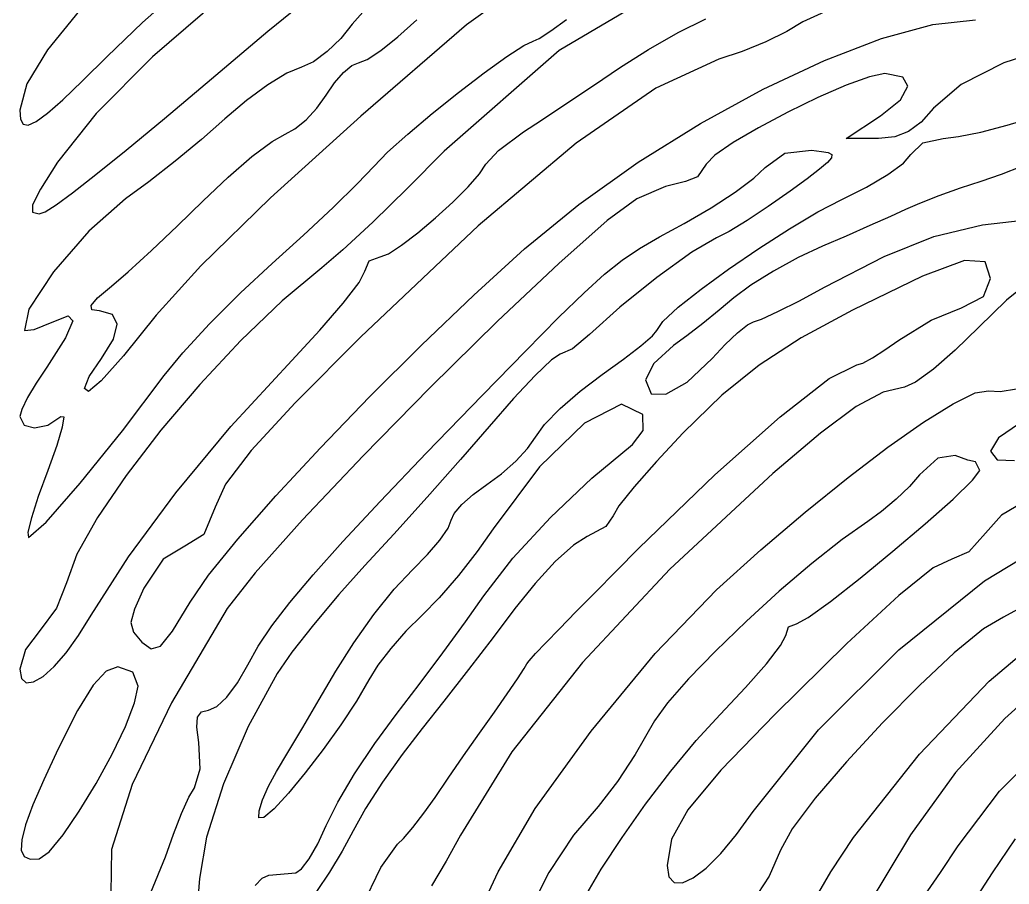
# Model space of a CAD drawing. Extents: x 0 to 100, y 0 to 136.
# Drawn here: x 0 to 44.1, y 33.1 to 71.63 of the extents above; entities that cross this region are included whole.
import ezdxf

# ---------------------------------------------------------------- set-up
doc = ezdxf.new("R2010")
doc.units = 0
doc.layers.get('0').update_dxf_attribs({"linetype": 'CONTINUOUS'})

msp = doc.modelspace()

# ---------------------------------------------------------------- linework, layer by layer
at = {"color": 0}
for p, q in [((24.4533, 74.6608), (19.9044, 71.41)), ((5.46255, 71.5038), (7.44142, 73.2578)), ((29.3274, 73.3806), (24.0316, 70.262)), ((8.88972, 72.5495), (5.91591, 69.9728)), ((11.0574, 71.1165), (12.8447, 72.5854)), ((15.9508, 72.7315), (14.807, 71.4417)), ((36.6723, 72.347), (34.9043, 71.5338)), ((2.65548, 72.0453), (1.23059, 70.2853)), ((3.88881, 70.0003), (5.46255, 71.5038)), ((14.807, 71.4417), (14.3068, 70.7983)), ((16.8451, 70.8713), (17.6926, 71.6347)), ((23.6664, 71.1331), (24.3678, 71.6442)), ((29.344, 71.0586), (30.5704, 71.6732)), ((34.9043, 71.5338), (34.1891, 71.1041)), ((40.6908, 71.4167), (42.5965, 71.6347)), ((8.53832, 68.9928), (11.0574, 71.1165)), ((19.9044, 71.41), (15.1984, 67.3393)), ((23.1524, 70.7954), (23.6664, 71.1331)), ((28.0252, 70.3104), (29.344, 71.0586)), ((34.1891, 71.1041), (33.2507, 70.6508)), ((38.4115, 70.794), (40.6908, 71.4167)), ((14.3068, 70.7983), (13.706, 70.2137)), ((16.0845, 70.262), (16.8451, 70.8713)), ((22.4662, 70.4892), (22.8851, 70.6727)), ((22.8851, 70.6727), (23.1524, 70.7954)), ((33.2507, 70.6508), (32.2006, 70.2236)), ((35.8592, 69.8168), (38.4115, 70.794)), ((1.23059, 70.2853), (0.31971, 68.7779)), ((13.706, 70.2137), (13.09, 69.7632)), ((15.4781, 69.8581), (16.0845, 70.262)), ((24.0316, 70.262), (18.9136, 65.7698)), ((21.7013, 69.9918), (22.4662, 70.4892)), ((26.7794, 69.5191), (28.0252, 70.3104)), ((32.2006, 70.2236), (31.1533, 69.8719)), ((46.0181, 70.4219), (43.852, 69.7054)), ((2.79466, 68.906), (3.88881, 70.0003)), ((5.91591, 69.9728), (3.40927, 67.455)), ((13.09, 69.7632), (12.5484, 69.5191)), ((14.8057, 69.5949), (15.0964, 69.7121)), ((15.0964, 69.7121), (15.4781, 69.8581)), ((20.6954, 69.2644), (21.7013, 69.9918)), ((31.1533, 69.8719), (28.3463, 68.5835)), ((33.1336, 68.5394), (35.8592, 69.8168)), ((43.852, 69.7054), (41.9573, 68.7433)), ((11.9035, 69.252), (11.0546, 68.7338)), ((12.5484, 69.5191), (11.9035, 69.252)), ((14.0298, 68.8192), (14.4322, 69.2796)), ((14.4322, 69.2796), (14.8057, 69.5949)), ((19.5544, 68.3891), (20.6954, 69.2644)), ((25.5668, 68.7021), (26.7794, 69.5191)), ((1.91961, 68.0667), (2.79466, 68.906)), ((6.44232, 67.2373), (8.53832, 68.9928)), ((13.6536, 68.2696), (14.0298, 68.8192)), ((37.8686, 69.0908), (36.8307, 68.713)), ((38.5576, 69.2312), (37.8686, 69.0908)), ((39.3485, 69.0795), (38.5576, 69.2312)), ((39.576, 68.6675), (39.3485, 69.0795)), ((0.31971, 68.7779), (0, 67.5954)), ((11.0546, 68.7338), (10.0996, 68.0311)), ((18.3858, 67.4522), (19.5544, 68.3891)), ((24.3403, 67.8822), (25.5668, 68.7021)), ((28.3463, 68.5835), (24.7936, 66.124)), ((30.3348, 67.0098), (33.1336, 68.5394)), ((36.8307, 68.713), (35.5727, 68.1634)), ((39.2465, 68.0667), (39.576, 68.6675)), ((41.9573, 68.7433), (40.7211, 67.6921)), ((1.24023, 67.4673), (1.91961, 68.0667)), ((10.0996, 68.0311), (9.135, 67.2112)), ((13.2443, 67.6973), (13.6536, 68.2696)), ((35.5727, 68.1634), (34.2277, 67.51)), ((38.366, 67.3488), (39.2465, 68.0667)), ((0, 67.5954), (0.03445, 67.1999)), ((12.7593, 67.1738), (13.2443, 67.6973)), ((23.2517, 67.1601), (24.3403, 67.8822)), ((34.2277, 67.51), (32.9255, 66.8196)), ((40.7211, 67.6921), (40.174, 67.0662)), ((0.03445, 67.1999), (0.15296, 66.9742)), ((0.37896, 66.9339), (0.73449, 67.0941)), ((0.73449, 67.0941), (1.24023, 67.4673)), ((3.40927, 67.455), (1.6881, 65.2886)), ((4.73632, 65.8262), (6.44232, 67.2373)), ((9.135, 67.2112), (8.09184, 66.2961)), ((15.1984, 67.3393), (11.18, 63.6887)), ((12.2632, 66.7674), (12.7593, 67.1738)), ((17.2957, 66.5357), (18.3858, 67.4522)), ((22.4524, 66.6351), (23.2517, 67.1601)), ((36.8268, 66.3455), (38.366, 67.3488)), ((40.174, 67.0662), (39.6131, 66.6489)), ((44.002, 66.9315), (45.2409, 67.3075)), ((0.15296, 66.9742), (0.37896, 66.9339)), ((11.8263, 66.5385), (12.2632, 66.7674)), ((21.3279, 65.8096), (22.4524, 66.6351)), ((27.5635, 65.2791), (30.3348, 67.0098)), ((32.9255, 66.8196), (31.7982, 66.1596)), ((39.6131, 66.6489), (38.9943, 66.4175)), ((41.8331, 66.4214), (42.8255, 66.6267)), ((42.8255, 66.6267), (44.002, 66.9315)), ((8.09184, 66.2961), (6.92326, 65.3302)), ((10.3477, 65.5313), (11.2407, 66.2107)), ((11.2407, 66.2107), (11.8263, 66.5385)), ((16.389, 65.7229), (17.2957, 66.5357)), ((31.7982, 66.1596), (30.9783, 65.5948)), ((38.2693, 66.3455), (36.8268, 66.3455)), ((38.9943, 66.4175), (38.2693, 66.3455)), ((40.2428, 66.143), (41.1536, 66.3455)), ((41.1536, 66.3455), (41.8331, 66.4214)), ((3.38446, 64.7305), (4.73632, 65.8262)), ((15.7744, 65.0956), (16.389, 65.7229)), ((18.9136, 65.7698), (17.2861, 64.1244)), ((24.7936, 66.124), (20.4294, 62.4445)), ((20.7712, 65.1923), (21.3279, 65.8096)), ((34.1037, 65.6883), (35.2887, 65.8178)), ((35.2887, 65.8178), (35.7283, 65.7669)), ((35.7283, 65.7669), (36.0303, 65.7091)), ((36.0303, 65.7091), (36.1844, 65.6209)), ((39.7108, 65.6248), (40.2428, 66.143)), ((1.6881, 65.2886), (0.92329, 64.0775)), ((6.92326, 65.3302), (5.75331, 64.4137)), ((9.27971, 64.6105), (10.3477, 65.5313)), ((24.9177, 63.3995), (27.5635, 65.2791)), ((30.9783, 65.5948), (30.5966, 65.1923)), ((33.2218, 65.0476), (34.1037, 65.6883)), ((35.9999, 65.2709), (35.6401, 64.9661)), ((36.1777, 65.4816), (35.9999, 65.2709)), ((36.1844, 65.6209), (36.1777, 65.4816)), ((39.3788, 65.2445), (39.7108, 65.6248)), ((15.0578, 64.3407), (15.7744, 65.0956)), ((20.4956, 64.7665), (20.7712, 65.1923)), ((30.5966, 65.1923), (30.2011, 64.6356)), ((32.7146, 64.5664), (33.2218, 65.0476)), ((35.6401, 64.9661), (35.0848, 64.5474)), ((38.6898, 64.739), (39.3788, 65.2445)), ((44.6387, 65.0847), (43.7388, 64.7319)), ((2.35507, 63.9244), (3.38446, 64.7305)), ((5.75331, 64.4137), (4.71152, 63.6489)), ((8.17316, 63.5579), (9.27971, 64.6105)), ((19.9802, 64.1823), (20.4956, 64.7665)), ((29.6636, 64.4232), (28.7734, 64.2013)), ((30.2011, 64.6356), (29.6636, 64.4232)), ((31.8768, 63.9438), (32.7146, 64.5664)), ((35.0848, 64.5474), (34.3269, 63.9907)), ((37.7416, 64.1766), (38.6898, 64.739)), ((42.8364, 64.4232), (41.9132, 64.1202)), ((43.7388, 64.7319), (42.8364, 64.4232)), ((0.92329, 64.0775), (0.565, 63.3786)), ((13.9609, 63.2658), (15.0578, 64.3407)), ((17.2861, 64.1244), (15.7275, 62.6085)), ((19.298, 63.5042), (19.9802, 64.1823)), ((28.7734, 64.2013), (27.5001, 63.6545)), ((30.8102, 63.2506), (31.8768, 63.9438)), ((34.3269, 63.9907), (33.3609, 63.3113)), ((36.6353, 63.6214), (37.7416, 64.1766)), ((41.9132, 64.1202), (40.9607, 63.7798)), ((1.61506, 63.3829), (2.35507, 63.9244)), ((4.71152, 63.6489), (3.08129, 62.2155)), ((7.03076, 62.4403), (8.17316, 63.5579)), ((11.18, 63.6887), (8.06566, 60.6612)), ((18.5263, 62.8015), (19.298, 63.5042)), ((27.5001, 63.6545), (26.1827, 62.6869)), ((35.5642, 63.0671), (36.6353, 63.6214)), ((40.9607, 63.7798), (40.1052, 63.4488)), ((0.565, 63.3786), (0.56086, 63.0576)), ((0.86541, 62.9804), (1.12861, 63.077)), ((1.12861, 63.077), (1.61506, 63.3829)), ((12.6394, 62.0254), (13.9609, 63.2658)), ((22.5006, 61.4204), (24.9177, 63.3995)), ((29.6154, 62.5574), (30.8102, 63.2506)), ((33.3609, 63.3113), (32.4183, 62.6897)), ((34.298, 62.3175), (35.5642, 63.0671)), ((39.4712, 63.1733), (38.8084, 62.8675)), ((40.1052, 63.4488), (39.4712, 63.1733)), ((0.56086, 63.0576), (0.86541, 62.9804)), ((17.7409, 62.1386), (18.5263, 62.8015)), ((26.1827, 62.6869), (24.0178, 60.7702)), ((32.4183, 62.6897), (31.6122, 62.199)), ((38.8084, 62.8675), (37.8809, 62.454)), ((42.908, 62.49), (45.4808, 62.7959)), ((3.08129, 62.2155), (1.5062, 60.3952)), ((5.86768, 61.3406), (7.03076, 62.4403)), ((15.7275, 62.6085), (14.3991, 61.3763)), ((20.4294, 62.4445), (15.1929, 57.4933)), ((28.513, 61.9524), (29.6154, 62.5574)), ((31.6122, 62.199), (31.0582, 61.9111)), ((32.9406, 61.4426), (34.298, 62.3175)), ((37.8809, 62.454), (36.824, 61.9912)), ((40.7321, 61.9637), (42.908, 62.49)), ((11.2503, 60.7688), (12.6394, 62.0254)), ((17.0174, 61.583), (17.7409, 62.1386)), ((27.6255, 61.4345), (28.513, 61.9524)), ((31.0582, 61.9111), (29.9558, 61.269)), ((36.824, 61.9912), (35.7699, 61.5389)), ((38.5244, 61.0817), (40.7321, 61.9637)), ((4.83552, 60.4008), (5.86768, 61.3406)), ((14.3991, 61.3763), (13.4621, 60.5815)), ((16.4303, 61.2013), (17.0174, 61.583)), ((20.2351, 59.3591), (22.5006, 61.4204)), ((26.8442, 60.9092), (27.6255, 61.4345)), ((31.5929, 60.5194), (32.9406, 61.4426)), ((35.7699, 61.5389), (34.6935, 61.0334)), ((15.3844, 60.4326), (15.5691, 60.8859)), ((15.5691, 60.8859), (16.0583, 61.0581)), ((16.0583, 61.0581), (16.4303, 61.2013)), ((26.0546, 60.2851), (26.8442, 60.9092)), ((29.9558, 61.269), (28.3904, 60.143)), ((34.6935, 61.0334), (33.5842, 60.4241)), ((35.8648, 59.7062), (38.5244, 61.0817)), ((42.1033, 60.9064), (40.2262, 60.2093)), ((43.0237, 60.8471), (42.1033, 60.9064)), ((8.06566, 60.6612), (6.07579, 58.462)), ((9.83643, 59.4596), (11.2503, 60.7688)), ((13.4621, 60.5815), (11.6982, 59.1054)), ((15.1226, 59.9239), (15.3844, 60.4326)), ((24.0178, 60.7702), (21.2921, 58.1918)), ((30.3609, 59.618), (31.5929, 60.5194)), ((33.5842, 60.4241), (32.581, 59.7958)), ((43.2689, 60.0964), (43.0237, 60.8471)), ((1.5062, 60.3952), (0.40514, 58.7361)), ((4.08587, 59.7598), (4.83552, 60.4008)), ((25.1492, 59.4663), (26.0546, 60.2851)), ((28.3904, 60.143), (26.7395, 58.8229)), ((40.2262, 60.2093), (37.1147, 58.6934)), ((42.9436, 59.2914), (43.2689, 60.0964)), ((45.0455, 59.9983), (43.972, 59.1316)), ((3.46439, 59.2335), (4.08587, 59.7598)), ((14.417, 58.995), (15.1226, 59.9239)), ((29.3467, 58.8148), (30.3609, 59.618)), ((32.581, 59.7958), (31.8272, 59.2307)), ((34.75, 59.1111), (35.8648, 59.7062)), ((3.17913, 58.8931), (3.46439, 59.2335)), ((8.4515, 58.0732), (9.83643, 59.4596)), ((11.6982, 59.1054), (9.85711, 57.3334)), ((17.9021, 57.1292), (20.2351, 59.3591)), ((24.0164, 58.36), (25.1492, 59.4663)), ((31.8272, 59.2307), (31.1754, 58.6853)), ((33.7812, 58.6232), (34.75, 59.1111)), ((41.971, 58.7982), (42.9436, 59.2914)), ((43.972, 59.1316), (42.7397, 57.9328)), ((0.40514, 58.7361), (0.20257, 57.7882)), ((3.21359, 58.7086), (3.17913, 58.8931)), ((3.55808, 58.6535), (3.21359, 58.7086)), ((4.13826, 58.499), (3.55808, 58.6535)), ((13.378, 57.7892), (14.417, 58.995)), ((26.7395, 58.8229), (25.3848, 57.5966)), ((28.6549, 58.1808), (29.3467, 58.8148)), ((31.1754, 58.6853), (30.4423, 58.0969)), ((37.1147, 58.6934), (34.8189, 57.4506)), ((40.6178, 58.2443), (41.971, 58.7982)), ((1.4428, 58.16), (2.15663, 58.4369)), ((2.35782, 58.2097), (2.0395, 57.4573)), ((2.15663, 58.4369), (2.35782, 58.2097)), ((4.34633, 58.0651), (4.13826, 58.499)), ((6.07579, 58.462), (4.61504, 56.6568)), ((22.5475, 56.8702), (24.0164, 58.36)), ((32.6926, 58.1723), (33.0605, 58.2937)), ((33.0605, 58.2937), (33.7812, 58.6232)), ((39.183, 57.3553), (40.6178, 58.2443)), ((0.20257, 57.7882), (0.64216, 57.8196)), ((0.64216, 57.8196), (1.4428, 58.16)), ((4.17823, 57.3966), (4.34633, 58.0651)), ((7.26087, 56.7863), (8.4515, 58.0732)), ((12.1212, 56.4416), (13.378, 57.7892)), ((21.2921, 58.1918), (18.2921, 55.2387)), ((28.1919, 57.5455), (28.389, 57.7882)), ((28.389, 57.7882), (28.6549, 58.1808)), ((30.4423, 58.0969), (29.7284, 57.5483)), ((31.987, 57.6806), (32.428, 58.039)), ((32.428, 58.039), (32.6926, 58.1723)), ((42.7397, 57.9328), (41.6941, 56.9087)), ((2.0395, 57.4573), (1.20027, 56.1538)), ((3.63527, 56.5383), (4.17823, 57.3966)), ((9.85711, 57.3334), (8.02569, 55.3738)), ((15.1929, 57.4933), (12.2659, 54.5553)), ((25.3848, 57.5966), (24.6379, 56.9694)), ((27.6738, 57.0964), (28.1919, 57.5455)), ((29.7284, 57.5483), (29.1345, 57.1154)), ((31.4413, 57.1595), (31.987, 57.6806)), ((34.8189, 57.4506), (32.9599, 56.2434)), ((38.5561, 56.9129), (39.183, 57.3553)), ((15.5925, 54.8308), (17.9021, 57.1292)), ((24.6379, 56.9694), (24.0867, 56.7309)), ((26.9062, 56.5009), (27.6738, 57.0964)), ((29.1345, 57.1154), (28.2567, 56.3079)), ((30.8612, 56.5383), (31.4413, 57.1595)), ((38.0037, 56.563), (38.5561, 56.9129)), ((41.6941, 56.9087), (40.7169, 56.0613)), ((3.08956, 55.7361), (3.63527, 56.5383)), ((4.61504, 56.6568), (3.62423, 55.5392)), ((6.43269, 55.7692), (7.26087, 56.7863)), ((20.6292, 54.9039), (22.5475, 56.8702)), ((23.6995, 56.472), (22.965, 55.7692)), ((24.0867, 56.7309), (23.6995, 56.472)), ((25.9608, 55.8176), (26.9062, 56.5009)), ((29.7491, 55.4838), (30.8612, 56.5383)), ((37.5722, 56.333), (38.0037, 56.563)), ((1.20027, 56.1538), (0.73036, 55.4411)), ((9.41201, 53.5037), (12.1212, 56.4416)), ((28.2567, 56.3079), (27.8846, 55.5763)), ((32.9599, 56.2434), (31.2911, 54.8929)), ((36.0786, 55.6369), (37.3077, 56.2501)), ((37.3077, 56.2501), (37.5722, 56.333)), ((40.7169, 56.0613), (39.9232, 55.48)), ((2.88423, 55.1917), (3.08956, 55.7361)), ((4.57786, 53.304), (6.43269, 55.7692)), ((22.965, 55.7692), (21.9976, 54.7441)), ((24.9728, 55.0718), (25.9608, 55.8176)), ((27.8846, 55.5763), (28.134, 54.9631)), ((33.886, 53.9309), (36.0786, 55.6369)), ((0.73036, 55.4411), (0.35002, 54.7882)), ((3.062, 55.0665), (2.88423, 55.1917)), ((3.62423, 55.5392), (3.062, 55.0665)), ((8.02569, 55.3738), (6.29073, 53.3344)), ((18.2921, 55.2387), (15.3004, 52.1945)), ((28.7982, 54.9451), (29.7491, 55.4838)), ((39.4229, 55.2566), (38.475, 55.0376)), ((39.9232, 55.48), (39.4229, 55.2566)), ((43.6975, 55.0609), (44.4168, 55.1751)), ((0.35002, 54.7882), (0.09371, 54.2657)), ((13.3959, 52.5582), (15.5925, 54.8308)), ((18.1253, 52.324), (20.6292, 54.9039)), ((21.9976, 54.7441), (20.9131, 53.5093)), ((24.0867, 54.3031), (24.9728, 55.0718)), ((28.134, 54.9631), (28.7982, 54.9451)), ((31.2911, 54.8929), (29.5672, 53.2211)), ((38.475, 55.0376), (37.2801, 54.3885)), ((41.596, 54.5123), (42.5827, 54.9973)), ((42.5827, 54.9973), (43.1726, 55.0968)), ((43.1726, 55.0968), (43.6975, 55.0609)), ((0.09371, 54.2657), (0, 53.9418)), ((12.2659, 54.5553), (10.3105, 52.4302)), ((23.3922, 53.5933), (24.0867, 54.3031)), ((26.818, 54.5056), (25.174, 53.6469)), ((27.7661, 54.0385), (26.818, 54.5056)), ((37.2801, 54.3885), (35.6898, 53.2116)), ((40.2773, 53.6896), (41.596, 54.5123)), ((0, 53.9418), (0.19017, 53.5644)), ((1.25677, 53.5644), (1.82728, 53.9418)), ((1.82728, 53.9418), (1.95819, 53.9309)), ((1.95819, 53.9309), (1.89343, 53.4719)), ((27.7785, 53.3231), (27.7661, 54.0385)), ((30.9755, 51.3429), (33.886, 53.9309)), ((0.19017, 53.5644), (0.66008, 53.4377)), ((0.66008, 53.4377), (1.25677, 53.5644)), ((1.89343, 53.4719), (1.65089, 52.6493)), ((6.95082, 50.5435), (9.41201, 53.5037)), ((20.9131, 53.5093), (19.6384, 52.0361)), ((22.9802, 53.0281), (23.3922, 53.5933)), ((25.174, 53.6469), (23.1579, 51.7109)), ((38.6941, 52.5776), (40.2773, 53.6896)), ((44.5548, 53.6332), (43.6178, 52.9911)), ((2.69544, 50.9736), (4.57786, 53.304)), ((6.29073, 53.3344), (4.74183, 51.3221)), ((22.6301, 52.5226), (22.9802, 53.0281)), ((27.3072, 52.6962), (27.7785, 53.3231)), ((29.5672, 53.2211), (28.3697, 51.9493)), ((35.6898, 53.2116), (33.558, 51.4131)), ((43.6178, 52.9911), (43.2689, 52.4041)), ((1.65089, 52.6493), (1.24988, 51.5387)), ((11.4074, 50.4102), (13.3959, 52.5582)), ((22.1051, 51.9522), (22.6301, 52.5226)), ((25.4937, 51.2064), (27.3072, 52.6962)), ((36.9136, 51.2272), (38.6941, 52.5776)), ((10.3105, 52.4302), (9.1736, 50.9393)), ((15.3004, 52.1945), (12.6049, 49.3476)), ((16.0652, 50.1675), (18.1253, 52.324)), ((19.6384, 52.0361), (18.1584, 50.3604)), ((40.9208, 52.0954), (40.0967, 51.3457)), ((41.6828, 52.2111), (40.9208, 52.0954)), ((42.2575, 52.003), (41.6828, 52.2111)), ((43.2689, 52.4041), (43.5557, 52.0238)), ((23.1579, 51.7109), (21.0909, 48.9423)), ((21.4753, 51.3927), (22.1051, 51.9522)), ((28.3697, 51.9493), (27.3747, 50.8194)), ((42.5965, 51.9232), (42.2575, 52.003)), ((42.7881, 51.5387), (42.5965, 51.9232)), ((43.5557, 52.0238), (44.3385, 51.9878)), ((1.24988, 51.5387), (0.82544, 50.3837)), ((4.74183, 51.3221), (3.46439, 49.4482)), ((20.8166, 50.9129), (21.4753, 51.3927)), ((23.6499, 49.4496), (25.4937, 51.2064)), ((27.5966, 48.0769), (30.9755, 51.3429)), ((33.558, 51.4131), (28.9719, 47.1509)), ((35.0036, 49.6866), (36.9136, 51.2272)), ((40.0967, 51.3457), (39.649, 50.8317)), ((42.46, 51.1073), (42.7881, 51.5387)), ((1.16858, 49.2386), (2.69544, 50.9736)), ((9.1736, 50.9393), (8.70232, 49.9043)), ((20.2034, 50.4776), (20.8166, 50.9129)), ((27.3747, 50.8194), (26.694, 49.9636)), ((39.649, 50.8317), (39.0578, 50.2638)), ((41.5918, 50.2694), (42.46, 51.1073)), ((0.82544, 50.3837), (0.51952, 49.4358)), ((4.83969, 47.698), (6.95082, 50.5435)), ((9.71518, 48.4822), (11.4074, 50.4102)), ((18.1584, 50.3604), (16.6729, 48.7094)), ((19.699, 50.0324), (20.2034, 50.4776)), ((44.9929, 50.2779), (43.7515, 49.5515)), ((8.70232, 49.9043), (8.20208, 48.6914)), ((14.3964, 48.3775), (16.0652, 50.1675)), ((19.3559, 49.6302), (19.699, 50.0324)), ((26.694, 49.9636), (26.4418, 49.5198)), ((39.0578, 50.2638), (38.4087, 49.7184)), ((40.3532, 49.167), (41.5918, 50.2694)), ((0.51952, 49.4358), (0.3638, 48.7948)), ((3.46439, 49.4482), (2.54799, 47.818)), ((19.2305, 49.3268), (19.3559, 49.6302)), ((21.977, 47.6331), (23.6499, 49.4496)), ((26.4418, 49.5198), (26.1166, 49.0527)), ((33.0288, 48.0039), (35.0036, 49.6866)), ((38.4087, 49.7184), (37.7885, 49.2746)), ((43.7515, 49.5515), (43.0347, 48.7497)), ((0.38447, 48.5581), (1.16858, 49.2386)), ((12.6049, 49.3476), (10.4924, 46.9815)), ((18.7248, 48.442), (19.0941, 48.974)), ((19.0941, 48.974), (19.2305, 49.3268)), ((26.1166, 49.0527), (25.2884, 48.6061)), ((37.7885, 49.2746), (36.6462, 48.471)), ((38.917, 47.9446), (40.3532, 49.167)), ((0.3638, 48.7948), (0.38447, 48.5581)), ((8.20208, 48.6914), (7.35598, 48.1736)), ((16.6729, 48.7094), (15.3844, 47.3082)), ((21.0909, 48.9423), (20.3881, 47.9323)), ((25.2884, 48.6061), (24.6765, 48.2191)), ((43.0347, 48.7497), (42.2949, 47.9213)), ((42.9906, 46.6273), (46.5391, 48.7729)), ((7.35598, 48.1736), (6.39685, 47.588)), ((8.41294, 46.8711), (9.71518, 48.4822)), ((13.0693, 46.8947), (14.3964, 48.3775)), ((18.1749, 47.8), (18.7248, 48.442)), ((24.6765, 48.2191), (23.8662, 47.4832)), ((26.5796, 47.0588), (27.5966, 48.0769)), ((36.6462, 48.471), (35.3011, 47.4017)), ((2.54799, 47.818), (2.07946, 46.5391)), ((3.1874, 45.0963), (4.83969, 47.698)), ((17.4997, 47.1152), (18.1749, 47.8)), ((20.3881, 47.9323), (19.553, 46.8644)), ((20.6788, 45.9617), (21.977, 47.6331)), ((31.0582, 46.2291), (33.0288, 48.0039)), ((37.4537, 46.7459), (38.917, 47.9446)), ((42.2949, 47.9213), (41.5382, 47.5961)), ((6.39685, 47.588), (5.5287, 46.2979)), ((15.3844, 47.3082), (14.2131, 46.0086)), ((23.8662, 47.4832), (22.9622, 46.5046)), ((35.3011, 47.4017), (33.8501, 46.1574)), ((40.7088, 47.2048), (39.1791, 45.974)), ((41.5382, 47.5961), (40.7088, 47.2048)), ((7.5916, 45.6738), (8.41294, 46.8711)), ((10.4924, 46.9815), (9.24662, 45.3842)), ((12.033, 45.6629), (13.0693, 46.8947)), ((16.6853, 46.2485), (17.4997, 47.1152)), ((19.553, 46.8644), (18.6972, 45.8735)), ((28.9719, 47.1509), (25.072, 42.9853)), ((25.6384, 46.1077), (26.5796, 47.0588)), ((36.135, 45.7108), (37.4537, 46.7459)), ((2.07946, 46.5391), (1.63022, 45.4036)), ((22.9622, 46.5046), (22.0679, 45.3842)), ((39.183, 43.5557), (42.9906, 46.6273)), ((5.5287, 46.2979), (5.10565, 45.3665)), ((14.2131, 46.0086), (13.0831, 44.6677)), ((15.7827, 45.1224), (16.6853, 46.2485)), ((18.6972, 45.8735), (17.9324, 45.0963)), ((19.8575, 44.7904), (20.6788, 45.9617)), ((24.7881, 45.2452), (25.6384, 46.1077)), ((28.3173, 43.3821), (31.0582, 46.2291)), ((33.8501, 46.1574), (32.3867, 44.8236)), ((39.1791, 45.974), (36.8582, 43.8245)), ((6.80614, 44.3742), (7.5916, 45.6738)), ((11.2365, 44.6222), (12.033, 45.6629)), ((35.1317, 44.9862), (36.135, 45.7108)), ((1.63022, 45.4036), (0.91364, 44.4225)), ((2.62378, 44.1882), (3.1874, 45.0963)), ((5.10565, 45.3665), (4.95268, 44.7668)), ((9.24662, 45.3842), (6.76342, 41.191)), ((14.8828, 43.863), (15.7827, 45.1224)), ((17.9324, 45.0963), (17.2103, 44.3837)), ((22.0679, 45.3842), (21.1005, 44.1)), ((24.0495, 44.4899), (24.7881, 45.2452)), ((34.6149, 44.7118), (35.1317, 44.9862)), ((43.8464, 45.0095), (42.9493, 44.4803)), ((44.4733, 45.3443), (43.8464, 45.0095)), ((4.95268, 44.7668), (5.0643, 44.3329)), ((10.6302, 43.7155), (11.2365, 44.6222)), ((13.0831, 44.6677), (12.124, 43.4453)), ((18.8598, 43.4192), (19.8575, 44.7904)), ((32.3867, 44.8236), (31.0031, 43.4922)), ((34.134, 44.1826), (34.2663, 44.5671)), ((34.2663, 44.5671), (34.6149, 44.7118)), ((43.1973, 42.1541), (46.1091, 44.6056)), ((0.91364, 44.4225), (0.2508, 43.5585)), ((2.06292, 43.4178), (2.62378, 44.1882)), ((5.0643, 44.3329), (5.43221, 43.8947)), ((6.27422, 43.7155), (6.80614, 44.3742)), ((17.2103, 44.3837), (16.5296, 43.6136)), ((21.1005, 44.1), (19.9995, 42.6667)), ((23.4418, 43.8602), (24.0495, 44.4899)), ((33.9025, 43.743), (34.134, 44.1826)), ((42.9493, 44.4803), (41.6472, 43.4097)), ((5.43221, 43.8947), (5.85943, 43.5928)), ((5.85943, 43.5928), (6.27422, 43.7155)), ((10.1644, 42.8844), (10.6302, 43.7155)), ((14.0863, 42.5965), (14.8828, 43.863)), ((22.9843, 43.3793), (23.4418, 43.8602)), ((33.2741, 42.9327), (33.9025, 43.743)), ((36.8582, 43.8245), (33.6544, 40.6728)), ((0.2508, 43.5585), (0, 42.6918)), ((1.52549, 42.8061), (2.06292, 43.4178)), ((12.124, 43.4453), (11.4667, 42.5002)), ((16.5296, 43.6136), (15.9549, 42.8639)), ((17.7974, 41.9971), (18.8598, 43.4192)), ((22.6949, 43.0636), (22.9843, 43.3793)), ((25.462, 39.9274), (28.3173, 43.3821)), ((31.0031, 43.4922), (29.7973, 42.2494)), ((35.5907, 39.9867), (39.183, 43.5557)), ((41.6472, 43.4097), (40.0939, 41.9597)), ((1.03628, 42.3679), (1.52549, 42.8061)), ((4.37526, 42.7881), (3.85576, 42.5965)), ((5.03396, 42.551), (4.37526, 42.7881)), ((9.70001, 42.0825), (10.1644, 42.8844)), ((15.9549, 42.8639), (15.5498, 42.212)), ((25.072, 42.9853), (21.9356, 39.0028)), ((22.4855, 42.7232), (22.5957, 42.9327)), ((22.5957, 42.9327), (22.6949, 43.0636)), ((32.3439, 41.8705), (33.2741, 42.9327)), ((46.634, 42.9616), (43.8947, 40.4869)), ((0, 42.6918), (0.07579, 42.266)), ((0.61598, 42.1199), (1.03628, 42.3679)), ((3.85576, 42.5965), (3.27422, 41.9724)), ((5.27787, 41.9227), (5.03396, 42.551)), ((11.4667, 42.5002), (10.1782, 40.1271)), ((13.3463, 41.3357), (14.0863, 42.5965)), ((19.9995, 42.6667), (18.8984, 41.2598)), ((22.1837, 42.2533), (22.4855, 42.7232)), ((0.07579, 42.266), (0.28801, 42.0797)), ((0.28801, 42.0797), (0.61598, 42.1199)), ((3.27422, 41.9724), (2.57693, 40.8421)), ((5.11941, 41.1854), (5.27787, 41.9227)), ((9.22182, 41.4433), (9.70001, 42.0825)), ((15.5498, 42.212), (15.0013, 41.2627)), ((16.779, 40.6728), (17.7974, 41.9971)), ((21.7261, 41.5823), (22.1837, 42.2533)), ((29.7973, 42.2494), (28.8616, 41.184)), ((40.0939, 41.9597), (38.4433, 40.2911)), ((40.0914, 38.9019), (43.1973, 42.1541)), ((21.1542, 40.7691), (21.7261, 41.5823)), ((31.2126, 40.6728), (32.3439, 41.8705)), ((4.7074, 40.1355), (5.11941, 41.1854)), ((6.76342, 41.191), (5.01467, 37.5433)), ((8.41294, 40.8658), (8.77672, 41.0199)), ((8.77672, 41.0199), (9.22182, 41.4433)), ((12.6104, 40.0858), (13.3463, 41.3357)), ((15.0013, 41.2627), (14.3054, 40.2001)), ((18.8984, 41.2598), (17.9324, 40.0484)), ((28.8616, 41.184), (28.2925, 40.3849)), ((2.57693, 40.8421), (1.71428, 39.135)), ((7.91958, 40.5419), (8.09184, 40.7899)), ((8.09184, 40.7899), (8.41294, 40.8658)), ((15.8185, 39.3746), (16.779, 40.6728)), ((20.4887, 39.8321), (21.1542, 40.7691)), ((30.1391, 39.5016), (31.2126, 40.6728)), ((33.6544, 40.6728), (31.2388, 38.1801)), ((4.11067, 38.8994), (4.7074, 40.1355)), ((7.88377, 40.0953), (7.91958, 40.5419)), ((14.3054, 40.2001), (13.5241, 39.1061)), ((28.2925, 40.3849), (27.4202, 38.8842)), ((38.4433, 40.2911), (36.8459, 38.5618)), ((43.8947, 40.4869), (41.698, 38.0767)), ((7.98022, 39.4229), (7.88377, 40.0953)), ((10.1782, 40.1271), (9.08265, 37.5737)), ((11.9503, 38.9738), (12.6104, 40.0858)), ((17.9324, 40.0484), (17.0381, 38.8881)), ((19.7804, 38.8193), (20.4887, 39.8321)), ((22.9691, 36.4808), (25.462, 39.9274)), ((32.6912, 36.3456), (35.5907, 39.9867)), ((8.03811, 38.2404), (7.98022, 39.4229)), ((14.92, 38.0242), (15.8185, 39.3746)), ((29.0132, 38.136), (30.1391, 39.5016)), ((43.6591, 37.254), (45.9535, 39.5524)), ((1.71428, 39.135), (1.07074, 37.7553)), ((3.40238, 37.5969), (4.11067, 38.8994)), ((11.4419, 38.1247), (11.9503, 38.9738)), ((13.5241, 39.1061), (12.7248, 38.064)), ((17.0381, 38.8881), (16.1685, 37.6534)), ((19.0955, 37.8312), (19.7804, 38.8193)), ((21.9356, 39.0028), (19.6343, 35.2887)), ((27.4202, 38.8842), (26.6375, 37.688)), ((37.156, 35.1923), (40.0914, 38.9019)), ((36.8459, 38.5618), (35.4556, 36.9327)), ((7.78866, 37.404), (8.03811, 38.2404)), ((11.0836, 37.4745), (11.4419, 38.1247)), ((12.7248, 38.064), (11.9724, 37.156)), ((14.1676, 36.7605), (14.92, 38.0242)), ((27.8929, 36.667), (29.0132, 38.136)), ((31.2388, 38.1801), (29.7711, 36.4215)), ((41.698, 38.0767), (39.6956, 35.3011)), ((1.07074, 37.7553), (0.58704, 36.6339)), ((2.65272, 36.3569), (3.40238, 37.5969)), ((5.01467, 37.5433), (4.0845, 34.6439)), ((9.08265, 37.5737), (8.31508, 35.1992)), ((16.1685, 37.6534), (15.412, 36.474)), ((18.5098, 36.9715), (19.0955, 37.8312)), ((26.6375, 37.688), (25.7776, 36.5661)), ((7.53787, 36.9824), (7.78866, 37.404)), ((10.8162, 36.8653), (11.0836, 37.4745)), ((11.9724, 37.156), (11.333, 36.4628)), ((41.8151, 34.8079), (43.6591, 37.254)), ((0.58704, 36.6339), (0.26045, 35.7505)), ((7.20852, 36.255), (7.53787, 36.9824)), ((10.6633, 36.3707), (10.8162, 36.8653)), ((13.6536, 35.7216), (14.1676, 36.7605)), ((18.0082, 36.2631), (18.5098, 36.9715)), ((26.84, 35.1813), (27.8929, 36.667)), ((35.4556, 36.9327), (34.4261, 35.5642)), ((1.93201, 35.2986), (2.65272, 36.3569)), ((6.84608, 35.3328), (7.20852, 36.255)), ((10.6536, 36.0578), (10.6633, 36.3707)), ((11.333, 36.4628), (10.8713, 36.0701)), ((15.412, 36.474), (14.8553, 35.4803)), ((17.5218, 35.6306), (18.0082, 36.2631)), ((21.3141, 33.6544), (22.9691, 36.4808)), ((25.7776, 36.5661), (24.6793, 35.2887)), ((29.7711, 36.4215), (29.0421, 35.1055)), ((31.9457, 35.3162), (32.6912, 36.3456)), ((0.26045, 35.7505), (0.08819, 35.0848)), ((10.8713, 36.0701), (10.6536, 36.0578)), ((13.2774, 34.9085), (13.6536, 35.7216)), ((1.31189, 34.5502), (1.93201, 35.2986)), ((6.49746, 34.3269), (6.84608, 35.3328)), ((14.8553, 35.4803), (14.3661, 34.5736)), ((17.107, 35.1469), (17.5218, 35.6306)), ((19.6343, 35.2887), (18.9976, 34.1285)), ((24.6793, 35.2887), (23.5755, 33.6296)), ((31.2374, 34.4716), (31.9457, 35.3162)), ((34.4261, 35.5642), (33.9094, 34.6149)), ((39.6956, 35.3011), (37.5405, 31.7307)), ((0.08819, 35.0848), (0.06477, 34.6204)), ((8.31508, 35.1992), (8.01328, 33.3651)), ((12.8998, 34.2415), (13.2774, 34.9085)), ((16.0969, 33.8529), (16.8272, 34.8864)), ((16.8272, 34.8864), (17.107, 35.1469)), ((25.9154, 33.7688), (26.84, 35.1813)), ((29.0421, 35.1055), (28.8465, 33.9424)), ((36.1488, 33.6503), (37.156, 35.1923)), ((44.366, 35.1193), (43.3433, 33.6103)), ((0.06477, 34.6204), (0.18879, 34.3352)), ((0.86541, 34.2319), (1.31189, 34.5502)), ((4.0845, 34.6439), (4.05419, 32.6926)), ((14.3661, 34.5736), (13.8038, 33.6407)), ((30.5856, 33.8226), (31.2374, 34.4716)), ((33.9094, 34.6149), (33.3995, 33.4615)), ((41.0379, 33.62), (41.8151, 34.8079)), ((0.18879, 34.3352), (0.45613, 34.2126)), ((0.45613, 34.2126), (0.86541, 34.2319)), ((5.83463, 32.7408), (6.49746, 34.3269)), ((12.5622, 33.7867), (12.8998, 34.2415)), ((18.9976, 34.1285), (18.3499, 33.0357)), ((11.1056, 33.5098), (12.3073, 33.6062)), ((12.3073, 33.6062), (12.5622, 33.7867)), ((13.8038, 33.6407), (13.2264, 32.7752)), ((15.0881, 31.7789), (16.0969, 33.8529)), ((19.5034, 29.7477), (21.3141, 33.6544)), ((23.5755, 33.6296), (22.0803, 30.6765)), ((25.1795, 32.5203), (25.9154, 33.7688)), ((28.8465, 33.9424), (28.9278, 33.4312)), ((30.0109, 33.383), (30.5856, 33.8226)), ((34.947, 31.6067), (36.1488, 33.6503)), ((40.3006, 32.5741), (41.0379, 33.62)), ((43.3433, 33.6103), (42.3153, 32.0394)), ((8.01328, 33.3651), (7.95267, 32.6154)), ((10.4855, 33.044), (10.7983, 33.3747)), ((10.7983, 33.3747), (11.1056, 33.5098)), ((28.9278, 33.4312), (29.1621, 33.1749)), ((29.1621, 33.1749), (29.53, 33.1625)), ((29.53, 33.1625), (30.0109, 33.383)), ((33.3995, 33.4615), (32.6444, 32.3081))]:
    msp.add_line(p, q, dxfattribs=at)

doc.saveas('drawing.dxf')
